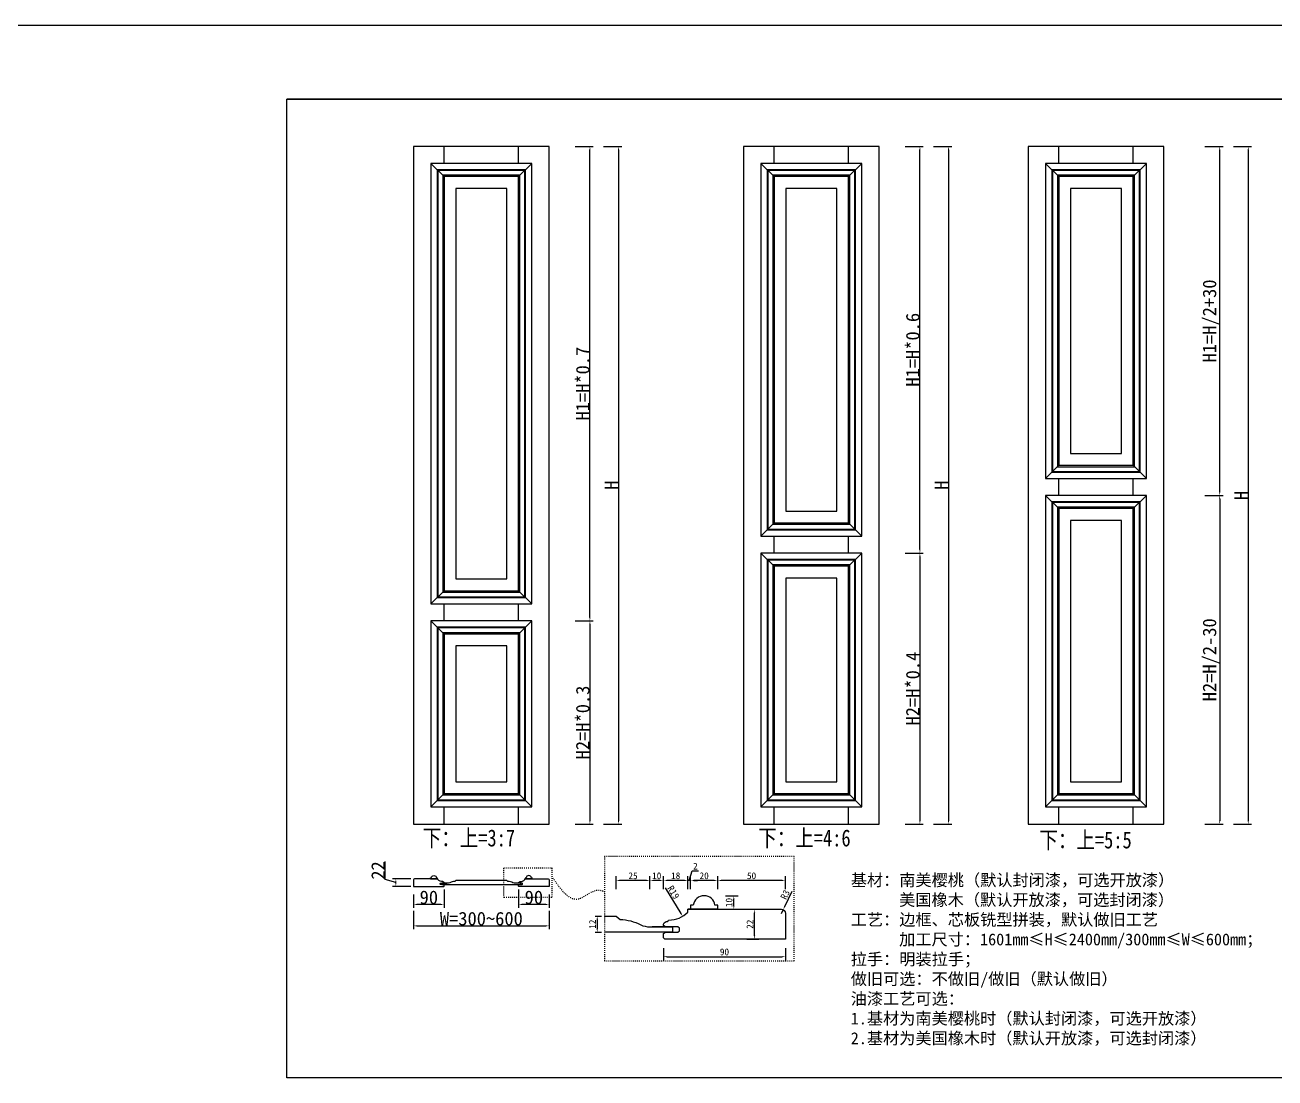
# Model space of a CAD drawing. Header units: millimetres. Extents: x 85186 to 129000, y -77269 to -36327.
# Drawn here: x 95786 to 99476, y -56872 to -53764 of the extents above; entities that cross this region are included whole.
import ezdxf

# ---------------------------------------------------------------- set-up
doc = ezdxf.new("R2010")
doc.units = ezdxf.units.MM
doc.linetypes.add('100', pattern=[30, 12, -18])
doc.styles.add('KLF-1_宋体', font='SimSun.ttf')
doc.styles.get("Standard").update_dxf_attribs({"font": 'SimSun.ttf'})
doc.styles.add('ZB_宋体', font='SimSun.ttf')
doc.styles.add('宋体', font='SimSun.ttf', dxfattribs={"width": 0.8})
doc.dimstyles.new('ZB16-1.0+4倍大样', dxfattribs={"dimscale": 10, "dimtxt": 2, "dimasz": 1, "dimexe": 1.25, "dimexo": 0.625, "dimgap": 0.4, "dimtad": 1, "dimdec": 1, "dimlfac": 0.25, "dimtxsty": 'Standard', "dimcen": 2.5, "dimclrd": 144, "dimclre": 144, "dimclrt": 4, "dimadec": 0, "dimazin": 0, "dimtfac": 1, "dimtdec": 1, "dimtmove": 1, "dimatfit": 3, "dimfxlon": 1, "dimarcsym": 0})
doc.dimstyles.new('客来福标注小', dxfattribs={"dimscale": 20, "dimtxt": 2, "dimasz": 0.5, "dimexe": 0.5, "dimexo": 0, "dimgap": 0.05, "dimtad": 1, "dimdec": 0, "dimzin": 0, "dimdsep": 46, "dimtxsty": 'Standard', "dimcen": 0, "dimclrd": 256, "dimclre": 256, "dimclrt": 256, "dimadec": 0, "dimazin": 0, "dimtfac": 1, "dimtdec": 0, "dimtofl": 0, "dimtmove": 1, "dimatfit": 3, "dimfxl": 2.2, "dimfxlon": 1, "dimtolj": 1, "dimtzin": 0, "dimarcsym": 0})

# ---------------------------------------------------------------- blocks, each defined once
blk = doc.blocks.new('*D3000')
at = {"lineweight": -2, "transparency": 16777216}
for p, q in [((96933.3, -56379.1), (96933.3, -56433.1)), ((97333.3, -56379.1), (97333.3, -56433.1)), ((96943.3, -56423.1), (97323.3, -56423.1))]:
    blk.add_line(p, q, dxfattribs=at)
at = {"transparency": 16777216}
for points in [[(96943.3, -56421.4), (96943.3, -56424.8), (96933.3, -56423.1)], [(97323.3, -56421.4), (97323.3, -56424.8), (97333.3, -56423.1)]]:
    blk.add_solid(points, dxfattribs=at)
at = {"layer": 'Defpoints', "color": 0, "transparency": 16777216}
for p in [(96933.3, -56355.1), (97333.3, -56355.1), (97333.3, -56423.1)]:
    blk.add_point(p, dxfattribs=at)
at = {"transparency": 16777216, "insert": (97133.3, -56402.1), "char_height": 40, "attachment_point": 5, "style": 'KLF-1_宋体'}
blk.add_mtext('\\A1;W=300~600', dxfattribs=at)
blk = doc.blocks.new('*D3001')
at = {"lineweight": -2, "transparency": 16777216}
for p, q in [((97243.3, -56316.2), (97243.3, -56370.2)), ((97333.3, -56330.5), (97333.3, -56370.2)), ((97323.3, -56360.2), (97253.3, -56360.2))]:
    blk.add_line(p, q, dxfattribs=at)
at = {"transparency": 16777216}
for points in [[(97253.3, -56358.5), (97253.3, -56361.9), (97243.3, -56360.2)], [(97323.3, -56358.5), (97323.3, -56361.9), (97333.3, -56360.2)]]:
    blk.add_solid(points, dxfattribs=at)
at = {"layer": 'Defpoints', "color": 0, "transparency": 16777216}
for p in [(97243.3, -56302.5), (97333.3, -56330.5), (97243.3, -56360.2)]:
    blk.add_point(p, dxfattribs=at)
at = {"transparency": 16777216, "insert": (97288.3, -56339.2), "char_height": 40, "attachment_point": 5, "style": 'KLF-1_宋体'}
blk.add_mtext('\\A1;90', dxfattribs=at)
blk = doc.blocks.new('*D3002')
at = {"lineweight": -2, "transparency": 16777216}
for p, q in [((96933.3, -56330.5), (96933.3, -56370.2)), ((97023.3, -56316.2), (97023.3, -56370.2)), ((97013.3, -56360.2), (96943.3, -56360.2))]:
    blk.add_line(p, q, dxfattribs=at)
at = {"transparency": 16777216}
for points in [[(96943.3, -56358.5), (96943.3, -56361.9), (96933.3, -56360.2)], [(97013.3, -56358.5), (97013.3, -56361.9), (97023.3, -56360.2)]]:
    blk.add_solid(points, dxfattribs=at)
at = {"layer": 'Defpoints', "color": 0, "transparency": 16777216}
for p in [(97023.3, -56304), (96933.3, -56330.5), (96933.3, -56360.2)]:
    blk.add_point(p, dxfattribs=at)
at = {"transparency": 16777216, "insert": (96978.3, -56339.2), "char_height": 40, "attachment_point": 5, "style": 'KLF-1_宋体'}
blk.add_mtext('\\A1;90', dxfattribs=at)
blk = doc.blocks.new('*D3003')
at = {"color": 144, "lineweight": -2, "transparency": 16777216}
for p, q in [((97831, -56314.4), (97831, -56276.9)), ((98021, -56289.4), (97841, -56289.4)), ((98031, -56314.4), (98031, -56276.9))]:
    blk.add_line(p, q, dxfattribs=at)
at = {"color": 144, "transparency": 16777216}
for points in [[(97841, -56287.8), (97841, -56291.1), (97831, -56289.4)], [(98021, -56287.8), (98021, -56291.1), (98031, -56289.4)]]:
    blk.add_solid(points, dxfattribs=at)
at = {"layer": 'Defpoints', "color": 0, "transparency": 16777216}
for p in [(97831, -56289.4), (97831, -56374.3), (98031, -56386.3)]:
    blk.add_point(p, dxfattribs=at)
at = {"color": 4, "transparency": 16777216, "insert": (97931, -56275.4), "char_height": 20, "attachment_point": 5}
blk.add_mtext('50', dxfattribs=at)
blk = doc.blocks.new('*D3004')
at = {"color": 144, "lineweight": -2, "transparency": 16777216}
for p, q in [((97751, -56314.4), (97751, -56276.9)), ((97821, -56289.4), (97761, -56289.4)), ((97831, -56314.4), (97831, -56276.9))]:
    blk.add_line(p, q, dxfattribs=at)
at = {"color": 144, "transparency": 16777216}
for points in [[(97761, -56287.8), (97761, -56291.1), (97751, -56289.4)], [(97821, -56287.8), (97821, -56291.1), (97831, -56289.4)]]:
    blk.add_solid(points, dxfattribs=at)
at = {"layer": 'Defpoints', "color": 0, "transparency": 16777216}
for p in [(97751, -56289.4), (97751, -56368.3), (97831, -56374.3)]:
    blk.add_point(p, dxfattribs=at)
at = {"color": 4, "transparency": 16777216, "insert": (97791, -56275.4), "char_height": 20, "attachment_point": 5}
blk.add_mtext('20', dxfattribs=at)
blk = doc.blocks.new('*D3005')
at = {"color": 144, "lineweight": -2, "transparency": 16777216}
for p, q in [((97747, -56289.4), (97755.5, -56260.9)), ((97755.5, -56260.9), (97774.6, -56260.9)), ((97733, -56289.4), (97723, -56289.4)), ((97743, -56314.4), (97743, -56276.9)), ((97751, -56289.4), (97743, -56289.4)), ((97751, -56289.4), (97743, -56289.4)), ((97751, -56314.4), (97751, -56276.9)), ((97761, -56289.4), (97771, -56289.4))]:
    blk.add_line(p, q, dxfattribs=at)
at = {"color": 144, "transparency": 16777216}
for points in [[(97733, -56287.8), (97733, -56291.1), (97743, -56289.4)], [(97761, -56287.8), (97761, -56291.1), (97751, -56289.4)]]:
    blk.add_solid(points, dxfattribs=at)
at = {"layer": 'Defpoints', "color": 0, "transparency": 16777216}
for p in [(97743, -56289.4), (97743, -56374.3), (97751, -56368.3)]:
    blk.add_point(p, dxfattribs=at)
at = {"color": 4, "transparency": 16777216, "insert": (97765.1, -56246.9), "char_height": 20, "attachment_point": 5}
blk.add_mtext('2', dxfattribs=at)
blk = doc.blocks.new('*D3006')
at = {"color": 144, "lineweight": -2, "transparency": 16777216}
for p, q in [((97671, -56314.4), (97671, -56276.9)), ((97733, -56289.4), (97681, -56289.4)), ((97743, -56314.4), (97743, -56276.9))]:
    blk.add_line(p, q, dxfattribs=at)
at = {"color": 144, "transparency": 16777216}
for points in [[(97681, -56287.8), (97681, -56291.1), (97671, -56289.4)], [(97733, -56287.8), (97733, -56291.1), (97743, -56289.4)]]:
    blk.add_solid(points, dxfattribs=at)
at = {"layer": 'Defpoints', "color": 0, "transparency": 16777216}
for p in [(97671, -56289.4), (97743, -56374.3), (97671, -56420.2)]:
    blk.add_point(p, dxfattribs=at)
at = {"color": 4, "transparency": 16777216, "insert": (97707, -56275.4), "char_height": 20, "attachment_point": 5}
blk.add_mtext('18', dxfattribs=at)
blk = doc.blocks.new('*D3007')
at = {"color": 144, "lineweight": -2, "transparency": 16777216}
for p, q in [((97631, -56314.4), (97631, -56276.9)), ((97661, -56289.4), (97641, -56289.4)), ((97671, -56314.4), (97671, -56276.9))]:
    blk.add_line(p, q, dxfattribs=at)
at = {"color": 144, "transparency": 16777216}
for points in [[(97641, -56287.8), (97641, -56291.1), (97631, -56289.4)], [(97661, -56287.8), (97661, -56291.1), (97671, -56289.4)]]:
    blk.add_solid(points, dxfattribs=at)
at = {"layer": 'Defpoints', "color": 0, "transparency": 16777216}
for p in [(97631, -56289.4), (97631, -56426.1), (97671, -56420.2)]:
    blk.add_point(p, dxfattribs=at)
at = {"color": 4, "transparency": 16777216, "insert": (97651, -56275.4), "char_height": 20, "attachment_point": 5}
blk.add_mtext('10', dxfattribs=at)
blk = doc.blocks.new('*D3008')
at = {"color": 144, "lineweight": -2, "transparency": 16777216}
for p, q in [((97531, -56314.4), (97531, -56276.9)), ((97621, -56289.4), (97541, -56289.4)), ((97631, -56314.4), (97631, -56276.9))]:
    blk.add_line(p, q, dxfattribs=at)
at = {"color": 144, "transparency": 16777216}
for points in [[(97541, -56287.8), (97541, -56291.1), (97531, -56289.4)], [(97621, -56287.8), (97621, -56291.1), (97631, -56289.4)]]:
    blk.add_solid(points, dxfattribs=at)
at = {"layer": 'Defpoints', "color": 0, "transparency": 16777216}
for p in [(97531, -56289.4), (97531, -56394.1), (97631, -56426.1)]:
    blk.add_point(p, dxfattribs=at)
at = {"color": 4, "transparency": 16777216, "insert": (97581, -56275.4), "char_height": 20, "attachment_point": 5}
blk.add_mtext('25', dxfattribs=at)
blk = doc.blocks.new('*D3009')
at = {"color": 144, "lineweight": -2, "transparency": 16777216}
for p, q in [((97671, -56489.1), (97671, -56526.6)), ((98031, -56489.1), (98031, -56526.6)), ((97681, -56514.1), (98021, -56514.1))]:
    blk.add_line(p, q, dxfattribs=at)
at = {"color": 144, "transparency": 16777216}
for points in [[(97681, -56512.5), (97681, -56515.8), (97671, -56514.1)], [(98021, -56512.5), (98021, -56515.8), (98031, -56514.1)]]:
    blk.add_solid(points, dxfattribs=at)
at = {"layer": 'Defpoints', "color": 0, "transparency": 16777216}
for p in [(97671, -56452.2), (98031, -56462.3), (98031, -56514.1)]:
    blk.add_point(p, dxfattribs=at)
at = {"color": 4, "transparency": 16777216, "insert": (97851, -56500.1), "char_height": 20, "attachment_point": 5}
blk.add_mtext('90', dxfattribs=at)
blk = doc.blocks.new('*D3010')
at = {"color": 144, "lineweight": -2, "transparency": 16777216}
for p, q in [((97853.6, -56334.3), (97891.1, -56334.3)), ((97853.6, -56374.3), (97891.1, -56374.3)), ((97878.6, -56364.3), (97878.6, -56344.3))]:
    blk.add_line(p, q, dxfattribs=at)
at = {"color": 144, "transparency": 16777216}
for points in [[(97876.9, -56344.3), (97880.2, -56344.3), (97878.6, -56334.3)], [(97876.9, -56364.3), (97880.2, -56364.3), (97878.6, -56374.3)]]:
    blk.add_solid(points, dxfattribs=at)
at = {"layer": 'Defpoints', "color": 0, "transparency": 16777216}
for p in [(97791, -56334.3), (97878.6, -56334.3), (97787, -56374.3)]:
    blk.add_point(p, dxfattribs=at)
at = {"color": 4, "transparency": 16777216, "insert": (97864.6, -56354.3), "char_height": 20, "attachment_point": 5, "rotation": 90}
blk.add_mtext('10', dxfattribs=at)
blk = doc.blocks.new('*D3011')
at = {"lineweight": -2, "transparency": 16777216}
for p, q in [((96849.4, -56286.1), (96849.4, -56233.4)), ((96880.9, -56295.5), (96849.4, -56286.1)), ((96924.9, -56284.5), (96870.9, -56284.5)), ((96924.9, -56306.5), (96870.9, -56306.5)), ((96880.9, -56296.5), (96880.9, -56294.5))]:
    blk.add_line(p, q, dxfattribs=at)
at = {"transparency": 16777216}
for points in [[(96879.2, -56294.5), (96882.6, -56294.5), (96880.9, -56284.5)], [(96879.2, -56296.5), (96882.6, -56296.5), (96880.9, -56306.5)]]:
    blk.add_solid(points, dxfattribs=at)
at = {"layer": 'Defpoints', "color": 0, "transparency": 16777216}
for p in [(96880.9, -56284.5), (96963.7, -56284.5), (96963.7, -56306.5)]:
    blk.add_point(p, dxfattribs=at)
at = {"transparency": 16777216, "insert": (96828.4, -56259.7), "char_height": 40, "attachment_point": 5, "rotation": 90, "style": 'KLF-1_宋体'}
blk.add_mtext('\\A1;22', dxfattribs=at)
blk = doc.blocks.new('*D3012')
at = {"color": 144, "lineweight": -2, "transparency": 16777216}
for p, q in [((97916.6, -56374.3), (97952.6, -56374.3)), ((97940.1, -56452.3), (97940.1, -56384.3)), ((97916.6, -56462.3), (97952.6, -56462.3))]:
    blk.add_line(p, q, dxfattribs=at)
at = {"color": 144, "transparency": 16777216}
for points in [[(97938.4, -56384.3), (97941.8, -56384.3), (97940.1, -56374.3)], [(97938.4, -56452.3), (97941.8, -56452.3), (97940.1, -56462.3)]]:
    blk.add_solid(points, dxfattribs=at)
at = {"layer": 'Defpoints', "color": 0, "transparency": 16777216}
for p in [(97910.3, -56374.3), (97940.1, -56374.3), (97910.3, -56462.3)]:
    blk.add_point(p, dxfattribs=at)
at = {"color": 4, "transparency": 16777216, "insert": (97926.1, -56418.3), "char_height": 20, "attachment_point": 5, "rotation": 90}
blk.add_mtext('22', dxfattribs=at)
blk = doc.blocks.new('*D3013')
at = {"color": 144, "lineweight": -2, "transparency": 16777216}
for p, q in [((98050, -56321.9), (98028.5, -56366.5)), ((98019, -56386.3), (98024.2, -56375.5))]:
    blk.add_line(p, q, dxfattribs=at)
at = {"color": 144, "transparency": 16777216}
blk.add_solid([(98027, -56365.7), (98030, -56367.2), (98024.2, -56375.5)], dxfattribs=at)
at = {"layer": 'Defpoints', "color": 0, "transparency": 16777216}
for p in [(98024.2, -56375.5), (98019, -56386.3)]:
    blk.add_point(p, dxfattribs=at)
at = {"color": 4, "transparency": 16777216, "insert": (98030, -56331.1), "char_height": 20, "attachment_point": 5, "rotation": 64.2659}
blk.add_mtext('R3', dxfattribs=at)
blk = doc.blocks.new('*D3014')
at = {"color": 144, "lineweight": -2, "transparency": 16777216}
for p, q in [((97468.9, -56394.1), (97487.8, -56394.1)), ((97475.3, -56404.1), (97475.3, -56432.1)), ((97468.9, -56442.1), (97487.8, -56442.1))]:
    blk.add_line(p, q, dxfattribs=at)
at = {"color": 144, "transparency": 16777216}
for points in [[(97473.7, -56404.1), (97477, -56404.1), (97475.3, -56394.1)], [(97473.7, -56432.1), (97477, -56432.1), (97475.3, -56442.1)]]:
    blk.add_solid(points, dxfattribs=at)
at = {"layer": 'Defpoints', "color": 0, "transparency": 16777216}
for p in [(97462.6, -56394.1), (97462.6, -56442.1), (97475.3, -56442.1)]:
    blk.add_point(p, dxfattribs=at)
at = {"color": 4, "transparency": 16777216, "insert": (97461.3, -56418.1), "char_height": 20, "attachment_point": 5, "rotation": 90}
blk.add_mtext('12', dxfattribs=at)
blk = doc.blocks.new('*D3015')
at = {"lineweight": -2, "transparency": 16777216}
for p, q in [((97494.1, -54122.9), (97548.1, -54122.9)), ((97538.1, -54132.9), (97538.1, -56112.9)), ((97494.1, -56122.9), (97548.1, -56122.9))]:
    blk.add_line(p, q, dxfattribs=at)
at = {"transparency": 16777216}
for points in [[(97536.5, -54132.9), (97539.8, -54132.9), (97538.1, -54122.9)], [(97536.5, -56112.9), (97539.8, -56112.9), (97538.1, -56122.9)]]:
    blk.add_solid(points, dxfattribs=at)
at = {"layer": 'Defpoints', "color": 0, "transparency": 16777216}
for p in [(97427.7, -54122.9), (97427.7, -56122.9), (97538.1, -56122.9)]:
    blk.add_point(p, dxfattribs=at)
at = {"transparency": 16777216, "insert": (97517.1, -55122.9), "char_height": 40, "attachment_point": 5, "rotation": 90, "style": 'ZB_宋体'}
blk.add_mtext('\\A1;H', dxfattribs=at)
blk = doc.blocks.new('*D3016')
at = {"lineweight": -2, "transparency": 16777216}
for p, q in [((97409.8, -55522.9), (97463.8, -55522.9)), ((97453.8, -55532.9), (97453.8, -56112.9)), ((97409.8, -56122.9), (97463.8, -56122.9))]:
    blk.add_line(p, q, dxfattribs=at)
at = {"transparency": 16777216}
for points in [[(97452.1, -55532.9), (97455.5, -55532.9), (97453.8, -55522.9)], [(97452.1, -56112.9), (97455.5, -56112.9), (97453.8, -56122.9)]]:
    blk.add_solid(points, dxfattribs=at)
at = {"layer": 'Defpoints', "color": 0, "transparency": 16777216}
for p in [(97282.3, -55522.9), (97383.3, -56122.9), (97453.8, -56122.9)]:
    blk.add_point(p, dxfattribs=at)
at = {"transparency": 16777216, "insert": (97432.8, -55822.9), "char_height": 40, "attachment_point": 5, "rotation": 90, "style": 'ZB_宋体'}
blk.add_mtext('\\A1;H2=H*0.3', dxfattribs=at)
blk = doc.blocks.new('*D3017')
at = {"lineweight": -2, "transparency": 16777216}
for p, q in [((97409.8, -54122.9), (97463.8, -54122.9)), ((97453.8, -55512.9), (97453.8, -54132.9)), ((97409.8, -55522.9), (97463.8, -55522.9))]:
    blk.add_line(p, q, dxfattribs=at)
at = {"transparency": 16777216}
for points in [[(97452.1, -54132.9), (97455.5, -54132.9), (97453.8, -54122.9)], [(97452.1, -55512.9), (97455.5, -55512.9), (97453.8, -55522.9)]]:
    blk.add_solid(points, dxfattribs=at)
at = {"layer": 'Defpoints', "color": 0, "transparency": 16777216}
for p in [(97323.3, -54122.9), (97453.8, -54122.9), (97282.3, -55522.9)]:
    blk.add_point(p, dxfattribs=at)
at = {"transparency": 16777216, "insert": (97432.8, -54822.9), "char_height": 40, "attachment_point": 5, "rotation": 90, "style": 'ZB_宋体'}
blk.add_mtext('\\A1;H1=H*0.7', dxfattribs=at)
blk = doc.blocks.new('*D3018')
at = {"lineweight": -2, "transparency": 16777216}
for p, q in [((98468.3, -54122.9), (98522.3, -54122.9)), ((98512.3, -54132.9), (98512.3, -56112.9)), ((98468.3, -56122.9), (98522.3, -56122.9))]:
    blk.add_line(p, q, dxfattribs=at)
at = {"transparency": 16777216}
for points in [[(98510.6, -54132.9), (98514, -54132.9), (98512.3, -54122.9)], [(98510.6, -56112.9), (98514, -56112.9), (98512.3, -56122.9)]]:
    blk.add_solid(points, dxfattribs=at)
at = {"layer": 'Defpoints', "color": 0, "transparency": 16777216}
for p in [(98401.8, -54122.9), (98401.8, -56122.9), (98512.3, -56122.9)]:
    blk.add_point(p, dxfattribs=at)
at = {"transparency": 16777216, "insert": (98491.3, -55122.9), "char_height": 40, "attachment_point": 5, "rotation": 90, "style": 'ZB_宋体'}
blk.add_mtext('\\A1;H', dxfattribs=at)
blk = doc.blocks.new('*D3019')
at = {"lineweight": -2, "transparency": 16777216}
for p, q in [((98383.9, -55322.9), (98437.9, -55322.9)), ((98427.9, -55332.9), (98427.9, -56112.9)), ((98383.9, -56122.9), (98437.9, -56122.9))]:
    blk.add_line(p, q, dxfattribs=at)
at = {"transparency": 16777216}
for points in [[(98426.3, -55332.9), (98429.6, -55332.9), (98427.9, -55322.9)], [(98426.3, -56112.9), (98429.6, -56112.9), (98427.9, -56122.9)]]:
    blk.add_solid(points, dxfattribs=at)
at = {"layer": 'Defpoints', "color": 0, "transparency": 16777216}
for p in [(98256.4, -55322.9), (98357.4, -56122.9), (98427.9, -56122.9)]:
    blk.add_point(p, dxfattribs=at)
at = {"transparency": 16777216, "insert": (98406.9, -55722.9), "char_height": 40, "attachment_point": 5, "rotation": 90, "style": 'ZB_宋体'}
blk.add_mtext('\\A1;H2=H*0.4', dxfattribs=at)
blk = doc.blocks.new('*D3020')
at = {"lineweight": -2, "transparency": 16777216}
for p, q in [((98383.9, -54122.9), (98437.9, -54122.9)), ((98427.9, -55312.9), (98427.9, -54132.9)), ((98383.9, -55322.9), (98437.9, -55322.9))]:
    blk.add_line(p, q, dxfattribs=at)
at = {"transparency": 16777216}
for points in [[(98426.3, -54132.9), (98429.6, -54132.9), (98427.9, -54122.9)], [(98426.3, -55312.9), (98429.6, -55312.9), (98427.9, -55322.9)]]:
    blk.add_solid(points, dxfattribs=at)
at = {"layer": 'Defpoints', "color": 0, "transparency": 16777216}
for p in [(98297.4, -54122.9), (98427.9, -54122.9), (98256.4, -55322.9)]:
    blk.add_point(p, dxfattribs=at)
at = {"transparency": 16777216, "insert": (98406.9, -54722.9), "char_height": 40, "attachment_point": 5, "rotation": 90, "style": 'ZB_宋体'}
blk.add_mtext('\\A1;H1=H*0.6', dxfattribs=at)
blk = doc.blocks.new('*D3021')
at = {"lineweight": -2, "transparency": 16777216}
for p, q in [((99353.1, -54122.9), (99407.1, -54122.9)), ((99397.1, -54132.9), (99397.1, -56112.9)), ((99353.1, -56122.9), (99407.1, -56122.9))]:
    blk.add_line(p, q, dxfattribs=at)
at = {"transparency": 16777216}
for points in [[(99395.5, -54132.9), (99398.8, -54132.9), (99397.1, -54122.9)], [(99395.5, -56112.9), (99398.8, -56112.9), (99397.1, -56122.9)]]:
    blk.add_solid(points, dxfattribs=at)
at = {"layer": 'Defpoints', "color": 0, "transparency": 16777216}
for p in [(99286.7, -54122.9), (99286.7, -56122.9), (99397.1, -56122.9)]:
    blk.add_point(p, dxfattribs=at)
at = {"transparency": 16777216, "insert": (99376.1, -55152.9), "char_height": 40, "attachment_point": 5, "rotation": 90, "style": 'ZB_宋体'}
blk.add_mtext('\\A1;H', dxfattribs=at)
blk = doc.blocks.new('*D3022')
at = {"lineweight": -2, "transparency": 16777216}
for p, q in [((99268.8, -55152.9), (99322.8, -55152.9)), ((99312.8, -55162.9), (99312.8, -56112.9)), ((99268.8, -56122.9), (99322.8, -56122.9))]:
    blk.add_line(p, q, dxfattribs=at)
at = {"transparency": 16777216}
for points in [[(99311.1, -55162.9), (99314.5, -55162.9), (99312.8, -55152.9)], [(99311.1, -56112.9), (99314.5, -56112.9), (99312.8, -56122.9)]]:
    blk.add_solid(points, dxfattribs=at)
at = {"layer": 'Defpoints', "color": 0, "transparency": 16777216}
for p in [(99182.3, -55152.9), (99242.3, -56122.9), (99312.8, -56122.9)]:
    blk.add_point(p, dxfattribs=at)
at = {"transparency": 16777216, "insert": (99287.4, -55637.9), "char_height": 40, "attachment_point": 5, "rotation": 90, "style": 'ZB_宋体'}
blk.add_mtext('\\A1;H2=H/2-30', dxfattribs=at)
blk = doc.blocks.new('*D3023')
at = {"lineweight": -2, "transparency": 16777216}
for p, q in [((99268.8, -54122.9), (99322.8, -54122.9)), ((99312.8, -55142.9), (99312.8, -54132.9)), ((99268.8, -55152.9), (99322.8, -55152.9))]:
    blk.add_line(p, q, dxfattribs=at)
at = {"transparency": 16777216}
for points in [[(99311.1, -54132.9), (99314.5, -54132.9), (99312.8, -54122.9)], [(99311.1, -55142.9), (99314.5, -55142.9), (99312.8, -55152.9)]]:
    blk.add_solid(points, dxfattribs=at)
at = {"layer": 'Defpoints', "color": 0, "transparency": 16777216}
for p in [(99182.3, -54122.9), (99312.8, -54122.9), (99182.3, -55152.9)]:
    blk.add_point(p, dxfattribs=at)
at = {"transparency": 16777216, "insert": (99287.4, -54637.9), "char_height": 40, "attachment_point": 5, "rotation": 90, "style": 'ZB_宋体'}
blk.add_mtext('\\A1;H1=H/2+30', dxfattribs=at)
blk = doc.blocks.new('*D3048')
at = {"color": 144, "lineweight": -2, "transparency": 16777216}
blk.add_line((97675.8, -56311.1), (97722.3, -56386.4), dxfattribs=at)
at = {"color": 144, "transparency": 16777216}
blk.add_solid([(97723.7, -56385.6), (97720.9, -56387.3), (97727.5, -56394.9)], dxfattribs=at)
at = {"layer": 'Defpoints', "color": 0, "transparency": 16777216}
for p in [(97688.2, -56331.2), (97727.5, -56394.9)]:
    blk.add_point(p, dxfattribs=at)
at = {"color": 4, "transparency": 16777216, "insert": (97700.4, -56324.3), "char_height": 20, "attachment_point": 5, "rotation": 301.665}
blk.add_mtext('R19', dxfattribs=at)

msp = doc.modelspace()

# ---------------------------------------------------------------- linework, layer by layer
for p, q in [((85318.615, -53764.496), (128999.726, -53764.496)), ((97868.574, -53983.433), (97073.793, -53983.433)), ((98200.036, -53983.433), (97868.574, -53983.433)), ((97868.574, -53983.433), (99013.706, -53983.433)), ((99013.706, -53983.433), (98200.036, -53983.433)), ((99575.789, -53983.433), (99013.706, -53983.433)), ((99575.789, -53983.433), (99013.706, -53983.433))]:
    msp.add_line(p, q)
at = {"color": 0}
for p, q in [((99575.789, -53983.433), (96558.69, -53983.433)), ((96558.69, -53983.433), (99575.789, -53983.433)), ((99575.789, -53983.433), (96558.69, -53983.433))]:
    msp.add_line(p, q, dxfattribs=at)
at = {"color": 250}
for p, q in [((97023.28, -54172.858), (97023.28, -54122.858)), ((97243.28, -54172.858), (97243.28, -54122.858)), ((97997.424, -54172.858), (97997.424, -54122.858)), ((98217.424, -54172.858), (98217.424, -54122.858)), ((98837.747, -54172.858), (98837.747, -54122.858)), ((99057.747, -54172.858), (99057.747, -54122.858)), ((98837.747, -55152.858), (98837.747, -55102.969)), ((99057.747, -55152.858), (99057.747, -55102.969)), ((97997.424, -55322.858), (97997.424, -55272.969)), ((98217.424, -55322.858), (98217.424, -55272.969)), ((97023.28, -55522.858), (97023.28, -55472.969)), ((97243.28, -55522.858), (97243.28, -55472.969)), ((97023.28, -56122.858), (97023.28, -56071.858)), ((97243.28, -56122.858), (97243.28, -56071.858)), ((97997.424, -56122.858), (97997.424, -56071.858)), ((98217.424, -56122.858), (98217.424, -56071.858)), ((98837.747, -56122.858), (98837.747, -56071.858)), ((99057.747, -56122.858), (99057.747, -56071.858))]:
    msp.add_line(p, q, dxfattribs=at)
at = {"color": 0}
msp.add_lwpolyline([(96558.69, -53983.433), (99575.789, -53983.433), (99575.789, -56872.127), (96558.69, -56872.127)], close=True, dxfattribs=at)
for points in [[(96933.28, -56122.858), (97333.28, -56122.858), (97333.28, -54122.858), (96933.28, -54122.858)], [(97907.424, -56122.858), (98307.424, -56122.858), (98307.424, -54122.858), (97907.424, -54122.858)], [(98747.747, -56122.858), (99147.747, -56122.858), (99147.747, -54122.858), (98747.747, -54122.858)], [(96984.28, -55472.969), (97282.28, -55472.969), (97282.28, -54172.858), (96984.28, -54172.858)], [(97003.28, -55453.969), (97263.28, -55453.969), (97263.28, -54191.858), (97003.28, -54191.858)], [(97958.424, -55272.969), (98256.424, -55272.969), (98256.424, -54172.858), (97958.424, -54172.858)], [(97977.424, -55253.969), (98237.424, -55253.969), (98237.424, -54191.858), (97977.424, -54191.858)], [(98798.747, -55102.969), (99096.747, -55102.969), (99096.747, -54172.858), (98798.747, -54172.858)], [(98817.747, -55083.969), (99077.747, -55083.969), (99077.747, -54191.858), (98817.747, -54191.858)], [(97023.28, -55433.969), (97243.28, -55433.969), (97243.28, -54211.858), (97023.28, -54211.858)], [(97997.424, -55233.969), (98217.424, -55233.969), (98217.424, -54211.858), (97997.424, -54211.858)], [(98837.747, -55063.969), (99057.747, -55063.969), (99057.747, -54211.858), (98837.747, -54211.858)], [(97058.28, -55398.969), (97208.28, -55398.969), (97208.28, -54246.858), (97058.28, -54246.858)], [(98032.424, -55198.969), (98182.424, -55198.969), (98182.424, -54246.858), (98032.424, -54246.858)], [(98872.747, -55028.969), (99022.747, -55028.969), (99022.747, -54246.858), (98872.747, -54246.858)], [(98798.747, -56071.858), (99096.747, -56071.858), (99096.747, -55152.858), (98798.747, -55152.858)], [(98817.747, -56052.858), (99077.747, -56052.858), (99077.747, -55171.858), (98817.747, -55171.858)], [(98837.747, -56032.858), (99057.747, -56032.858), (99057.747, -55191.858), (98837.747, -55191.858)], [(98872.747, -55997.858), (99022.747, -55997.858), (99022.747, -55226.858), (98872.747, -55226.858)], [(97958.424, -56071.858), (98256.424, -56071.858), (98256.424, -55322.858), (97958.424, -55322.858)], [(97977.424, -56052.858), (98237.424, -56052.858), (98237.424, -55341.858), (97977.424, -55341.858)], [(97997.424, -56032.858), (98217.424, -56032.858), (98217.424, -55361.858), (97997.424, -55361.858)], [(98032.424, -55997.858), (98182.424, -55997.858), (98182.424, -55396.858), (98032.424, -55396.858)], [(96984.28, -56071.858), (97282.28, -56071.858), (97282.28, -55522.858), (96984.28, -55522.858)], [(97003.28, -56052.858), (97263.28, -56052.858), (97263.28, -55541.858), (97003.28, -55541.858)], [(97023.28, -56032.858), (97243.28, -56032.858), (97243.28, -55561.858), (97023.28, -55561.858)], [(97058.28, -55997.858), (97208.28, -55997.858), (97208.28, -55596.858), (97058.28, -55596.858)]]:
    msp.add_lwpolyline(points, close=True)
for points in [[(97023.28, -54211.858), (96984.28, -54172.858)], [(97243.28, -54211.858), (97282.28, -54172.858)], [(97997.424, -54211.858), (97958.424, -54172.858)], [(98217.424, -54211.858), (98256.424, -54172.858)], [(98837.747, -54211.858), (98798.747, -54172.858)], [(99057.747, -54211.858), (99096.747, -54172.858)], [(98837.747, -55063.969), (98798.747, -55102.969)], [(99096.747, -55102.969), (99057.747, -55063.969)], [(98837.747, -55191.858), (98798.747, -55152.858)], [(99057.747, -55191.858), (99096.747, -55152.858)], [(97997.424, -55233.969), (97958.424, -55272.969)], [(98256.424, -55272.969), (98217.424, -55233.969)], [(97997.424, -55361.858), (97958.424, -55322.858)], [(98217.424, -55361.858), (98256.424, -55322.858)], [(97023.28, -55433.969), (96984.28, -55472.969)], [(97282.28, -55472.969), (97243.28, -55433.969)], [(97023.28, -55561.858), (96984.28, -55522.858)], [(97243.28, -55561.858), (97282.28, -55522.858)], [(97023.28, -56032.858), (96984.28, -56071.858)], [(97282.28, -56071.858), (97243.28, -56032.858)], [(97997.424, -56032.858), (97958.424, -56071.858)], [(98256.424, -56071.858), (98217.424, -56032.858)], [(98837.747, -56032.858), (98798.747, -56071.858)], [(99096.747, -56071.858), (99057.747, -56032.858)], [(96983.28, -56284.533), (97005.28, -56284.533)], [(97283.28, -56284.533), (97261.28, -56284.533)]]:
    msp.add_lwpolyline(points)
at = {"color": 250}
for points in [[(97005.28, -55451.969), (97261.28, -55451.969), (97261.28, -54193.858), (97005.28, -54193.858)], [(97979.424, -55251.969), (98235.424, -55251.969), (98235.424, -54193.858), (97979.424, -54193.858)], [(98819.747, -55081.969), (99075.747, -55081.969), (99075.747, -54193.858), (98819.747, -54193.858)], [(97019.28, -55437.969), (97247.28, -55437.969), (97247.28, -54207.858), (97019.28, -54207.858)], [(97993.424, -55237.969), (98221.424, -55237.969), (98221.424, -54207.858), (97993.424, -54207.858)], [(98833.747, -55067.969), (99061.747, -55067.969), (99061.747, -54207.858), (98833.747, -54207.858)], [(98819.747, -56050.858), (99075.747, -56050.858), (99075.747, -55173.858), (98819.747, -55173.858)], [(98833.747, -56036.858), (99061.747, -56036.858), (99061.747, -55187.858), (98833.747, -55187.858)], [(97979.424, -56050.858), (98235.424, -56050.858), (98235.424, -55343.858), (97979.424, -55343.858)], [(97993.424, -56036.858), (98221.424, -56036.858), (98221.424, -55357.858), (97993.424, -55357.858)], [(97005.28, -56050.858), (97261.28, -56050.858), (97261.28, -55543.858), (97005.28, -55543.858)], [(97019.28, -56036.858), (97247.28, -56036.858), (97247.28, -55557.858), (97019.28, -55557.858)]]:
    msp.add_lwpolyline(points, close=True, dxfattribs=at)
at = {"color": 251, "linetype": '100', "ltscale": 0.2}
for points in [[(98057.129, -56218.761), (97496.594, -56218.761), (97496.594, -56526.622), (98057.129, -56526.622)], [(97199.31, -56252.111), (97340.938, -56252.111), (97340.938, -56339.476), (97199.31, -56339.476)]]:
    msp.add_lwpolyline(points, close=True, dxfattribs=at)
for points in [[(97023.28, -56296.02), (97023.28, -56295.482, 0.32493585), (97020.28, -56293.482), (97020.28, -56293.482, -0.41421356), (97019.78, -56292.982), (97019.78, -56292.982, 0.41421356), (97019.28, -56292.482), (97019.28, -56292.482, -0.21232914), (97005.28, -56286.533), (97005.28, -56284.533), (96936.28, -56284.533, 0.41421356), (96933.28, -56287.533), (96933.28, -56306.533), (97022.28, -56306.533), (97023.28, -56305.533), (97023.28, -56302.482), (97021.78, -56301.482), (97012.58, -56301.482), (97011.58, -56300.482), (97011.58, -56298.482), (97012.58, -56297.482), (97021.78, -56297.482), (97023.28, -56296.482), (97023.28, -56295.558)], [(97016.58, -56297.482), (97031.687, -56297.482), (97016.58, -56297.482), (97016.58, -56301.482), (97249.98, -56301.482), (97249.98, -56297.482), (97233.28, -56297.482, -0.11079369), (97226.445, -56295.949, 0.10682062), (97211.283, -56291.982), (97208.28, -56289.482), (97058.28, -56289.482), (97055.278, -56291.982, 0.10682062), (97040.115, -56295.949, -0.11079369), (97033.28, -56297.482), (97016.58, -56297.482), (97025.48, -56297.482)], [(97243.28, -56296.02), (97243.28, -56295.482, -0.32493585), (97246.28, -56293.482), (97246.28, -56293.482, 0.41421356), (97246.78, -56292.982), (97246.78, -56292.982, -0.41421356), (97247.28, -56292.482), (97247.28, -56292.482, 0.21232914), (97261.28, -56286.533), (97261.28, -56284.533), (97330.28, -56284.533, -0.41421356), (97333.28, -56287.533), (97333.28, -56306.533), (97244.28, -56306.533), (97243.28, -56305.533), (97243.28, -56302.482), (97244.78, -56301.482), (97253.98, -56301.482), (97254.98, -56300.482), (97254.98, -56298.482), (97253.98, -56297.482), (97244.78, -56297.482), (97243.28, -56296.482), (97243.28, -56295.558)]]:
    msp.add_lwpolyline(points, format="xyb")
for points in [[(96985.28, -56281.533, -0.875), (97001.28, -56281.533), (97003.28, -56281.533), (97003.28, -56284.533), (96983.28, -56284.533), (96983.28, -56281.533)], [(97281.28, -56281.533, 0.875), (97265.28, -56281.533), (97263.28, -56281.533), (97263.28, -56284.533), (97283.28, -56284.533), (97283.28, -56281.533)]]:
    msp.add_lwpolyline(points, format="xyb", close=True)
at = {"color": 2}
msp.add_lwpolyline([(97822.994, -56362.285, 0.875), (97758.994, -56362.285), (97750.994, -56362.285), (97750.994, -56374.285), (97830.994, -56374.285), (97830.994, -56362.285)], format="xyb", close=True, dxfattribs=at)
for points in [[(97670.994, -56420.233), (97670.994, -56418.081, -0.32493585), (97682.994, -56410.081), (97682.994, -56410.081, 0.41421356), (97684.994, -56408.081), (97684.994, -56408.081, -0.41421356), (97686.994, -56406.081), (97686.994, -56406.081, 0.21232914), (97742.994, -56382.285), (97742.994, -56374.285), (98018.994, -56374.285, -0.41421356), (98030.994, -56386.285), (98030.994, -56462.285), (97674.994, -56462.285), (97670.994, -56458.285), (97670.994, -56446.081), (97676.994, -56442.081), (97713.794, -56442.081), (97717.794, -56438.081), (97717.794, -56430.081), (97713.794, -56426.081), (97676.994, -56426.081), (97670.994, -56422.081), (97670.994, -56418.386)], [(97496.594, -56394.082), (97530.994, -56394.082), (97543.003, -56404.082, -0.10682062), (97603.654, -56419.947, 0.11079369), (97630.994, -56426.081), (97697.794, -56426.081), (97662.194, -56426.081)]]:
    msp.add_lwpolyline(points, format="xyb", dxfattribs=at)
for points in [[(97830.994, -56374.285), (97742.994, -56374.285)], [(97697.794, -56426.081), (97637.366, -56426.081), (97697.794, -56426.081), (97697.794, -56442.081), (97496.594, -56442.081)]]:
    msp.add_lwpolyline(points, dxfattribs=at)
at = {"color": 251, "linetype": '100', "ltscale": 0.2}
msp.add_open_spline([(97340.938, -56276.417), (97365.885, -56313.51), (97405.148, -56371.887), (97464.708, -56312.212), (97489.506, -56318.977), (97496.594, -56322.655)], degree=3, knots=[0, 0, 0, 0, 104.12393614, 163.86704004, 188.21827368, 188.21827368, 188.21827368, 188.21827368], dxfattribs=at)

# ---------------------------------------------------------------- texts
at = {"color": 0, "char_height": 50, "width": 365.74022, "attachment_point": 1, "style": '宋体'}
for s, insert in [('下：上=3:7', (96960.413, -56138.684)), ('下：上=4:6', (97950.853, -56138.684)), ('下：上=5:5', (98780.664, -56144.511))]:
    msp.add_mtext(s, dxfattribs=dict(at, insert=insert))
at = {"lineweight": 25, "insert": (98223.775, -56270.545), "char_height": 35, "width": 1742.8594, "attachment_point": 1, "style": 'ZB_宋体'}
msp.add_mtext('基材：南美樱桃（默认封闭漆，可选开放漆）\\P      美国橡木（默认开放漆，可选封闭漆）\\P工艺：边框、芯板铣型拼装，默认做旧工艺\\P      加工尺寸：1601mm≤H≤2400mm/300mm≤W≤600mm；\\P拉手：明装拉手；\\P做旧可选：不做旧/做旧（默认做旧）\\P油漆工艺可选：\\P1.基材为南美樱桃时（默认封闭漆，可选开放漆）\\P2.基材为美国橡木时（默认开放漆，可选封闭漆）', dxfattribs=at)

# ---------------------------------------------------------------- dimensions: what is measured, and where the dimension line sits
dim = msp.add_linear_dim(base=(97453.795, -54122.858), p1=(97282.28, -55522.858), p2=(97323.28, -54122.858), angle=90, text='H1=H*0.7', dimstyle='客来福标注小', override={"dimtxsty": 'ZB_宋体'})
dim.commit()
dim.dimension.update_dxf_attribs({"geometry": '*D3017', "text_midpoint": (97432.795, -54822.858)})
at = {"color": 0}
for base, p1, p2, text, picture, middle in [((97538.148, -56122.858), (97427.668, -54122.858), (97427.668, -56122.858), 'H', '*D3015', (97517.148, -55122.858)), ((98427.938, -54122.858), (98256.424, -55322.858), (98297.424, -54122.858), 'H1=H*0.6', '*D3020', (98406.938, -54722.858)), ((98512.291, -56122.858), (98401.811, -54122.858), (98401.811, -56122.858), 'H', '*D3018', (98491.291, -55122.858)), ((99312.785, -54122.858), (99182.271, -55152.858), (99182.271, -54122.858), 'H1=H/2+30', '*D3023', (99287.428, -54637.858)), ((99312.785, -56122.858), (99182.271, -55152.858), (99242.271, -56122.858), 'H2=H/2-30', '*D3022', (99287.428, -55637.858)), ((98427.938, -56122.858), (98256.424, -55322.858), (98357.424, -56122.858), 'H2=H*0.4', '*D3019', (98406.938, -55722.858)), ((97453.795, -56122.858), (97282.28, -55522.858), (97383.28, -56122.858), 'H2=H*0.3', '*D3016', (97432.795, -55822.858))]:
    dim = msp.add_linear_dim(base=base, p1=p1, p2=p2, angle=90, text=text, dimstyle='客来福标注小', override={"dimtxsty": 'ZB_宋体'}, dxfattribs=at)
    dim.commit()
    dim.dimension.update_dxf_attribs({"geometry": picture, "text_midpoint": middle})
dim = msp.add_linear_dim(base=(99397.138, -56122.858), p1=(99286.658, -54122.858), p2=(99286.658, -56122.858), angle=90, text='H', dimstyle='客来福标注小', override={"dimtxsty": 'ZB_宋体'}, dxfattribs=at)
dim.commit()
dim.dimension.update_dxf_attribs({"geometry": '*D3021', "text_midpoint": (99397.138, -55152.858), "dimtype": 160})
dim = msp.add_linear_dim(base=(96880.908, -56284.533), p1=(96963.689, -56306.533), p2=(96963.689, -56284.533), angle=90, dimstyle='客来福标注小', override={"dimtxsty": 'KLF-1_宋体'}, dxfattribs=at)
dim.commit()
dim.dimension.update_dxf_attribs({"geometry": '*D3011', "text_midpoint": (96828.408, -56285.083)})
at = {"color": 2}
for base, p1, p2, angle, picture, middle in [((97530.994, -56289.442), (97630.994, -56426.081), (97530.994, -56394.082), 180, '*D3008', (97580.994, -56275.442)), ((97670.994, -56289.442), (97742.994, -56374.285), (97670.994, -56420.233), 180, '*D3006', (97706.994, -56275.442)), ((97742.994, -56289.442), (97750.994, -56368.285), (97742.994, -56374.285), 180, '*D3005', (97759.544, -56246.942)), ((97750.994, -56289.442), (97830.994, -56374.285), (97750.994, -56368.285), 180, '*D3004', (97790.994, -56275.442)), ((97830.994, -56289.442), (98030.994, -56386.285), (97830.994, -56374.285), 180, '*D3003', (97930.994, -56275.442)), ((97878.551, -56334.285), (97786.994, -56374.285), (97790.994, -56334.285), 90, '*D3010', (97864.551, -56354.285)), ((97940.109, -56374.285), (97910.33, -56462.285), (97910.33, -56374.285), 90, '*D3012', (97926.109, -56418.285)), ((97475.342, -56442.081), (97462.639, -56394.082), (97462.639, -56442.081), 90, '*D3014', (97461.342, -56418.081)), ((98030.994, -56514.122), (97670.994, -56452.183), (98030.994, -56462.285), 180, '*D3009', (97850.994, -56500.122))]:
    dim = msp.add_linear_dim(base=base, p1=p1, p2=p2, angle=angle, dimstyle='ZB16-1.0+4倍大样', dxfattribs=at)
    dim.commit()
    dim.dimension.update_dxf_attribs({"geometry": picture, "text_midpoint": middle})
dim = msp.add_linear_dim(base=(97630.994, -56289.442), p1=(97670.994, -56420.233), p2=(97630.994, -56426.081), angle=180, dimstyle='ZB16-1.0+4倍大样', dxfattribs=at)
dim.commit()
dim.dimension.update_dxf_attribs({"geometry": '*D3007', "text_midpoint": (97650.994, -56289.442), "dimtype": 160})
at = {"color": 0}
for base, p1, p2, picture, middle in [((96933.28, -56360.203), (97023.28, -56304.007), (96933.28, -56330.468), '*D3002', (96978.28, -56339.203)), ((97243.28, -56360.203), (97333.28, -56330.468), (97243.28, -56302.482), '*D3001', (97288.28, -56339.203))]:
    dim = msp.add_linear_dim(base=base, p1=p1, p2=p2, dimstyle='客来福标注小', override={"dimtxsty": 'KLF-1_宋体'}, dxfattribs=at)
    dim.commit()
    dim.dimension.update_dxf_attribs({"geometry": picture, "text_midpoint": middle})
at = {"color": 2}
dim = msp.add_radius_dim(center=(97688.239, -56331.22), mpoint=(97727.543, -56394.945), text='R19', dimstyle='ZB16-1.0+4倍大样', dxfattribs=at)
dim.commit()
dim.dimension.update_dxf_attribs({"geometry": '*D3048', "text_midpoint": (97688.521, -56331.678), "dimtype": 164})
dim = msp.add_radius_dim(center=(98018.994, -56386.285), mpoint=(98024.204, -56375.475), dimstyle='ZB16-1.0+4倍大样', dxfattribs=at)
dim.commit()
dim.dimension.update_dxf_attribs({"geometry": '*D3013', "text_midpoint": (98042.655, -56337.194), "dimtype": 164})
at = {"color": 0}
dim = msp.add_linear_dim(base=(97333.28, -56423.106), p1=(96933.28, -56355.072), p2=(97333.28, -56355.072), text='W=300~600', dimstyle='客来福标注小', override={"dimtxsty": 'KLF-1_宋体'}, dxfattribs=at)
dim.commit()
dim.dimension.update_dxf_attribs({"geometry": '*D3000', "text_midpoint": (97133.28, -56423.106), "dimtype": 160})

doc.saveas('drawing.dxf')
